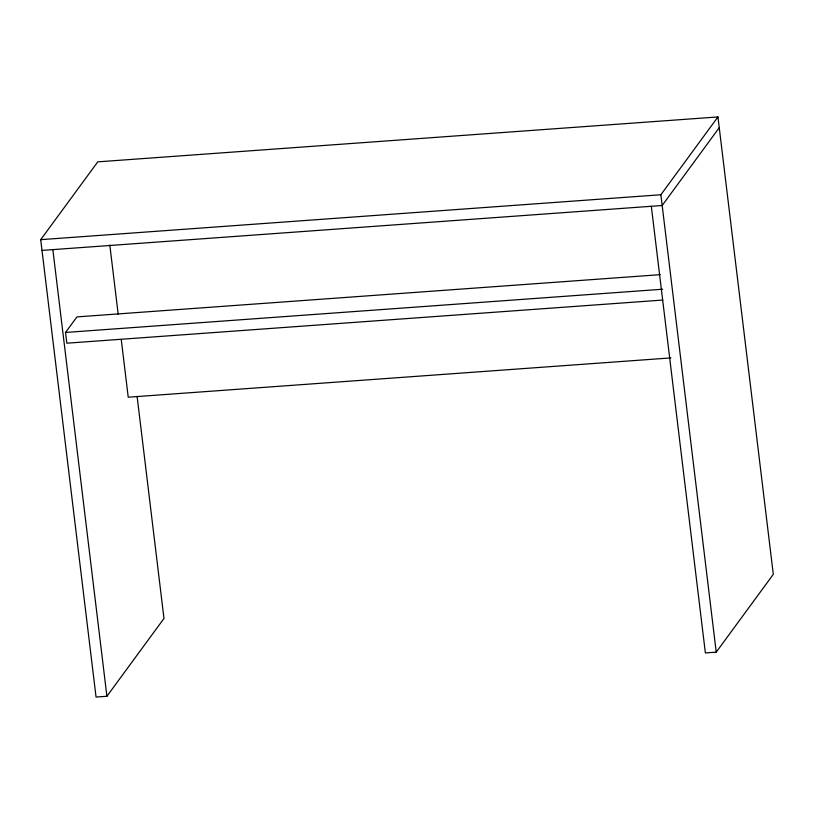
<?xml version="1.0" encoding="UTF-8"?>
<svg xmlns="http://www.w3.org/2000/svg" width="814" height="814" viewBox="0 0 814 814"><rect width="100%" height="100%" fill="white"/><g stroke="black" fill="none" stroke-linecap="round" stroke-linejoin="round"><path stroke-width="1.22" d="M137.108 396.398L163.98 618.467L106.909 696.265L96.052 697.059L40.7 239.662L97.772 161.854L717.948 116.941L773.3 574.338L716.228 652.146L705.372 652.93L651.322 206.278M662.769 300.051L66.84 343.203L65.537 332.458L76.954 316.9L660.205 274.664M716.228 652.146L660.876 194.75L717.948 116.941M719.25 127.686L662.179 205.494L42.002 250.407M40.7 239.662L660.876 194.75M65.537 332.458L662.738 289.214M670.909 357.906L128.225 397.201L121.235 339.397M109.829 245.146L118.193 314.265M52.849 249.623L106.909 696.265"/></g></svg>
